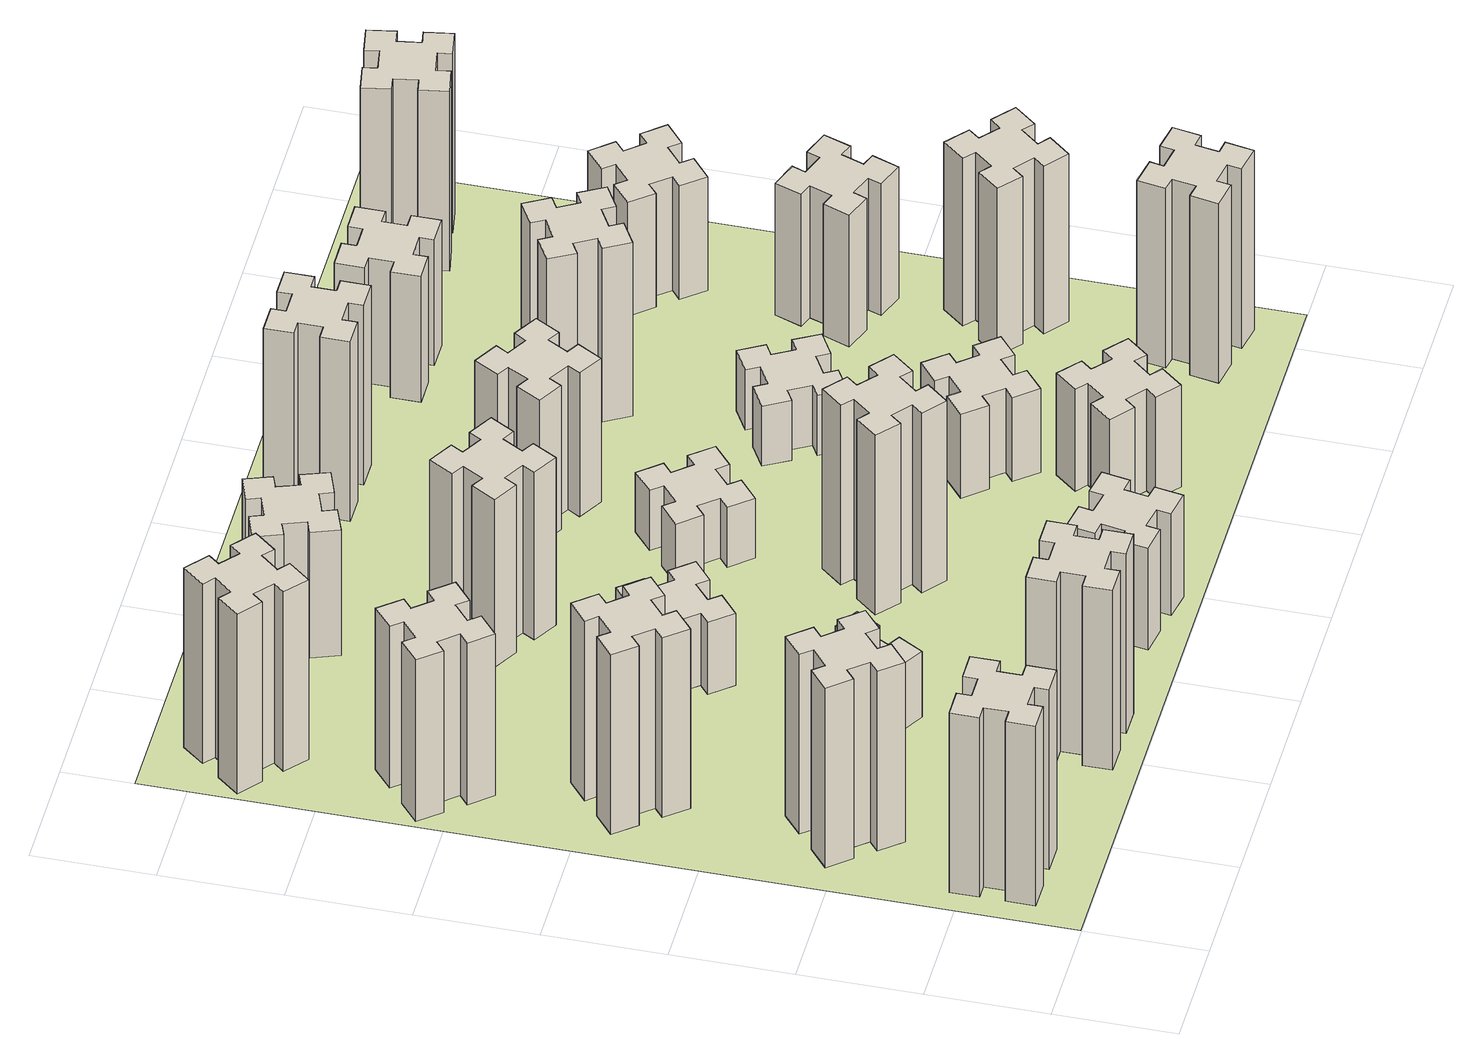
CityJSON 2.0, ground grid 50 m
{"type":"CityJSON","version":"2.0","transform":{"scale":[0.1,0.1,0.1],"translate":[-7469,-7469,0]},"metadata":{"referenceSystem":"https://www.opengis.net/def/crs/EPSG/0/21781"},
"CityObjects":{
"building1":{"type":"Building","attributes":{"class":"1000","function":"1000","usage":"1000","yearOfConstruction":2016,"roofType":"1000","measuredHeight":90,"storeysAboveGround":30,"storeysBelowGround":0},"geometry":[{"type":"Solid","lod":"1","boundaries":[[[[0,1,2,3,4,5,6,7,8,9,10,11,12,13,14,15,16,17,18,19]],[[17,16,20,21]],[[16,15,22,20]],[[15,14,23,22]],[[14,13,24,23]],[[13,12,25,24]],[[12,11,26,25]],[[11,10,27,26]],[[10,9,28,27]],[[9,8,29,28]],[[8,7,30,29]],[[7,6,31,30]],[[6,5,32,31]],[[5,4,33,32]],[[4,3,34,33]],[[3,2,35,34]],[[2,1,36,35]],[[1,0,37,36]],[[0,19,38,37]],[[19,18,39,38]],[[18,17,21,39]],[[24,25,26,27,28,29,30,31,32,33,34,35,36,37,38,39,21,20,22,23]]]]}]},
"building2":{"type":"Building","attributes":{"class":"1000","function":"1000","usage":"1000","yearOfConstruction":2016,"roofType":"1000","measuredHeight":90,"storeysAboveGround":30,"storeysBelowGround":0},"geometry":[{"type":"Solid","lod":"1","boundaries":[[[[40,41,42,43,44,45,46,47,48,49,50,51,52,53,54,55,56,57,58,59]],[[57,56,60,61]],[[56,55,62,60]],[[55,54,63,62]],[[54,53,64,63]],[[53,52,65,64]],[[52,51,66,65]],[[51,50,67,66]],[[50,49,68,67]],[[49,48,69,68]],[[48,47,70,69]],[[47,46,71,70]],[[46,45,72,71]],[[45,44,73,72]],[[44,43,74,73]],[[43,42,75,74]],[[42,41,76,75]],[[41,40,77,76]],[[40,59,78,77]],[[59,58,79,78]],[[58,57,61,79]],[[64,65,66,67,68,69,70,71,72,73,74,75,76,77,78,79,61,60,62,63]]]]}]},
"building3":{"type":"Building","attributes":{"class":"1000","function":"1000","usage":"1000","yearOfConstruction":2016,"roofType":"1000","measuredHeight":90,"storeysAboveGround":30,"storeysBelowGround":0},"geometry":[{"type":"Solid","lod":"1","boundaries":[[[[80,81,82,83,84,85,86,87,88,89,90,91,92,93,94,95,96,97,98,99]],[[97,96,100,101]],[[96,95,102,100]],[[95,94,103,102]],[[94,93,104,103]],[[93,92,105,104]],[[92,91,106,105]],[[91,90,107,106]],[[90,89,108,107]],[[89,88,109,108]],[[88,87,110,109]],[[87,86,111,110]],[[86,85,112,111]],[[85,84,113,112]],[[84,83,114,113]],[[83,82,115,114]],[[82,81,116,115]],[[81,80,117,116]],[[80,99,118,117]],[[99,98,119,118]],[[98,97,101,119]],[[104,105,106,107,108,109,110,111,112,113,114,115,116,117,118,119,101,100,102,103]]]]}]},
"building4":{"type":"Building","attributes":{"class":"1000","function":"1000","usage":"1000","yearOfConstruction":2016,"roofType":"1000","measuredHeight":81,"storeysAboveGround":30,"storeysBelowGround":0},"geometry":[{"type":"Solid","lod":"1","boundaries":[[[[120,121,122,123,124,125,126,127,128,129,130,131,132,133,134,135,136,137,138,139]],[[137,136,140,141]],[[136,135,142,140]],[[135,134,143,142]],[[134,133,144,143]],[[133,132,145,144]],[[132,131,146,145]],[[131,130,147,146]],[[130,129,148,147]],[[129,128,149,148]],[[128,127,150,149]],[[127,126,151,150]],[[126,125,152,151]],[[125,124,153,152]],[[124,123,154,153]],[[123,122,155,154]],[[122,121,156,155]],[[121,120,157,156]],[[120,139,158,157]],[[139,138,159,158]],[[138,137,141,159]],[[144,145,146,147,148,149,150,151,152,153,154,155,156,157,158,159,141,140,142,143]]]]}]},
"building5":{"type":"Building","attributes":{"class":"1000","function":"1000","usage":"1000","yearOfConstruction":2016,"roofType":"1000","measuredHeight":90,"storeysAboveGround":30,"storeysBelowGround":0},"geometry":[{"type":"Solid","lod":"1","boundaries":[[[[160,161,162,163,164,165,166,167,168,169,170,171,172,173,174,175,176,177,178,179]],[[177,176,180,181]],[[176,175,182,180]],[[175,174,183,182]],[[174,173,184,183]],[[173,172,185,184]],[[172,171,186,185]],[[171,170,187,186]],[[170,169,188,187]],[[169,168,189,188]],[[168,167,190,189]],[[167,166,191,190]],[[166,165,192,191]],[[165,164,193,192]],[[164,163,194,193]],[[163,162,195,194]],[[162,161,196,195]],[[161,160,197,196]],[[160,179,198,197]],[[179,178,199,198]],[[178,177,181,199]],[[184,185,186,187,188,189,190,191,192,193,194,195,196,197,198,199,181,180,182,183]]]]}]},
"building6":{"type":"Building","attributes":{"class":"1000","function":"1000","usage":"1000","yearOfConstruction":2016,"roofType":"1000","measuredHeight":90,"storeysAboveGround":30,"storeysBelowGround":0},"geometry":[{"type":"Solid","lod":"1","boundaries":[[[[200,201,202,203,204,205,206,207,208,209,210,211,212,213,214,215,216,217,218,219]],[[217,216,220,221]],[[216,215,222,220]],[[215,214,223,222]],[[214,213,224,223]],[[213,212,225,224]],[[212,211,226,225]],[[211,210,227,226]],[[210,209,228,227]],[[209,208,229,228]],[[208,207,230,229]],[[207,206,231,230]],[[206,205,232,231]],[[205,204,233,232]],[[204,203,234,233]],[[203,202,235,234]],[[202,201,236,235]],[[201,200,237,236]],[[200,219,238,237]],[[219,218,239,238]],[[218,217,221,239]],[[224,225,226,227,228,229,230,231,232,233,234,235,236,237,238,239,221,220,222,223]]]]}]},
"building7":{"type":"Building","attributes":{"class":"1000","function":"1000","usage":"1000","yearOfConstruction":2016,"roofType":"1000","measuredHeight":33,"storeysAboveGround":30,"storeysBelowGround":0},"geometry":[{"type":"Solid","lod":"1","boundaries":[[[[240,241,242,243,244,245,246,247,248,249,250,251,252,253,254,255,256,257,258,259]],[[257,256,260,261]],[[256,255,262,260]],[[255,254,263,262]],[[254,253,264,263]],[[253,252,265,264]],[[252,251,266,265]],[[251,250,267,266]],[[250,249,268,267]],[[249,248,269,268]],[[248,247,270,269]],[[247,246,271,270]],[[246,245,272,271]],[[245,244,273,272]],[[244,243,274,273]],[[243,242,275,274]],[[242,241,276,275]],[[241,240,277,276]],[[240,259,278,277]],[[259,258,279,278]],[[258,257,261,279]],[[264,265,266,267,268,269,270,271,272,273,274,275,276,277,278,279,261,260,262,263]]]]}]},
"building8":{"type":"Building","attributes":{"class":"1000","function":"1000","usage":"1000","yearOfConstruction":2016,"roofType":"1000","measuredHeight":36,"storeysAboveGround":30,"storeysBelowGround":0},"geometry":[{"type":"Solid","lod":"1","boundaries":[[[[280,281,282,283,284,285,286,287,288,289,290,291,292,293,294,295,296,297,298,299]],[[297,296,300,301]],[[296,295,302,300]],[[295,294,303,302]],[[294,293,304,303]],[[293,292,305,304]],[[292,291,306,305]],[[291,290,307,306]],[[290,289,308,307]],[[289,288,309,308]],[[288,287,310,309]],[[287,286,311,310]],[[286,285,312,311]],[[285,284,313,312]],[[284,283,314,313]],[[283,282,315,314]],[[282,281,316,315]],[[281,280,317,316]],[[280,299,318,317]],[[299,298,319,318]],[[298,297,301,319]],[[304,305,306,307,308,309,310,311,312,313,314,315,316,317,318,319,301,300,302,303]]]]}]},
"building9":{"type":"Building","attributes":{"class":"1000","function":"1000","usage":"1000","yearOfConstruction":2016,"roofType":"1000","measuredHeight":51,"storeysAboveGround":30,"storeysBelowGround":0},"geometry":[{"type":"Solid","lod":"1","boundaries":[[[[320,321,322,323,324,325,326,327,328,329,330,331,332,333,334,335,336,337,338,339]],[[337,336,340,341]],[[336,335,342,340]],[[335,334,343,342]],[[334,333,344,343]],[[333,332,345,344]],[[332,331,346,345]],[[331,330,347,346]],[[330,329,348,347]],[[329,328,349,348]],[[328,327,350,349]],[[327,326,351,350]],[[326,325,352,351]],[[325,324,353,352]],[[324,323,354,353]],[[323,322,355,354]],[[322,321,356,355]],[[321,320,357,356]],[[320,339,358,357]],[[339,338,359,358]],[[338,337,341,359]],[[344,345,346,347,348,349,350,351,352,353,354,355,356,357,358,359,341,340,342,343]]]]}]},
"building10":{"type":"Building","attributes":{"class":"1000","function":"1000","usage":"1000","yearOfConstruction":2016,"roofType":"1000","measuredHeight":84,"storeysAboveGround":30,"storeysBelowGround":0},"geometry":[{"type":"Solid","lod":"1","boundaries":[[[[360,361,362,363,364,365,366,367,368,369,370,371,372,373,374,375,376,377,378,379]],[[377,376,380,381]],[[376,375,382,380]],[[375,374,383,382]],[[374,373,384,383]],[[373,372,385,384]],[[372,371,386,385]],[[371,370,387,386]],[[370,369,388,387]],[[369,368,389,388]],[[368,367,390,389]],[[367,366,391,390]],[[366,365,392,391]],[[365,364,393,392]],[[364,363,394,393]],[[363,362,395,394]],[[362,361,396,395]],[[361,360,397,396]],[[360,379,398,397]],[[379,378,399,398]],[[378,377,381,399]],[[384,385,386,387,388,389,390,391,392,393,394,395,396,397,398,399,381,380,382,383]]]]}]},
"building11":{"type":"Building","attributes":{"class":"1000","function":"1000","usage":"1000","yearOfConstruction":2016,"roofType":"1000","measuredHeight":63,"storeysAboveGround":30,"storeysBelowGround":0},"geometry":[{"type":"Solid","lod":"1","boundaries":[[[[400,401,402,403,404,405,406,407,408,409,410,411,412,413,414,415,416,417,418,419]],[[417,416,420,421]],[[416,415,422,420]],[[415,414,423,422]],[[414,413,424,423]],[[413,412,425,424]],[[412,411,426,425]],[[411,410,427,426]],[[410,409,428,427]],[[409,408,429,428]],[[408,407,430,429]],[[407,406,431,430]],[[406,405,432,431]],[[405,404,433,432]],[[404,403,434,433]],[[403,402,435,434]],[[402,401,436,435]],[[401,400,437,436]],[[400,419,438,437]],[[419,418,439,438]],[[418,417,421,439]],[[424,425,426,427,428,429,430,431,432,433,434,435,436,437,438,439,421,420,422,423]]]]}]},
"building12":{"type":"Building","attributes":{"class":"1000","function":"1000","usage":"1000","yearOfConstruction":2016,"roofType":"1000","measuredHeight":90,"storeysAboveGround":30,"storeysBelowGround":0},"geometry":[{"type":"Solid","lod":"1","boundaries":[[[[440,441,442,443,444,445,446,447,448,449,450,451,452,453,454,455,456,457,458,459]],[[457,456,460,461]],[[456,455,462,460]],[[455,454,463,462]],[[454,453,464,463]],[[453,452,465,464]],[[452,451,466,465]],[[451,450,467,466]],[[450,449,468,467]],[[449,448,469,468]],[[448,447,470,469]],[[447,446,471,470]],[[446,445,472,471]],[[445,444,473,472]],[[444,443,474,473]],[[443,442,475,474]],[[442,441,476,475]],[[441,440,477,476]],[[440,459,478,477]],[[459,458,479,478]],[[458,457,461,479]],[[464,465,466,467,468,469,470,471,472,473,474,475,476,477,478,479,461,460,462,463]]]]}]},
"building13":{"type":"Building","attributes":{"class":"1000","function":"1000","usage":"1000","yearOfConstruction":2016,"roofType":"1000","measuredHeight":30,"storeysAboveGround":30,"storeysBelowGround":0},"geometry":[{"type":"Solid","lod":"1","boundaries":[[[[480,481,482,483,484,485,486,487,488,489,490,491,492,493,494,495,496,497,498,499]],[[497,496,500,501]],[[496,495,502,500]],[[495,494,503,502]],[[494,493,504,503]],[[493,492,505,504]],[[492,491,506,505]],[[491,490,507,506]],[[490,489,508,507]],[[489,488,509,508]],[[488,487,510,509]],[[487,486,511,510]],[[486,485,512,511]],[[485,484,513,512]],[[484,483,514,513]],[[483,482,515,514]],[[482,481,516,515]],[[481,480,517,516]],[[480,499,518,517]],[[499,498,519,518]],[[498,497,501,519]],[[504,505,506,507,508,509,510,511,512,513,514,515,516,517,518,519,501,500,502,503]]]]}]},
"building14":{"type":"Building","attributes":{"class":"1000","function":"1000","usage":"1000","yearOfConstruction":2016,"roofType":"1000","measuredHeight":72,"storeysAboveGround":30,"storeysBelowGround":0},"geometry":[{"type":"Solid","lod":"1","boundaries":[[[[520,521,522,523,524,525,526,527,528,529,530,531,532,533,534,535,536,537,538,539]],[[537,536,540,541]],[[536,535,542,540]],[[535,534,543,542]],[[534,533,544,543]],[[533,532,545,544]],[[532,531,546,545]],[[531,530,547,546]],[[530,529,548,547]],[[529,528,549,548]],[[528,527,550,549]],[[527,526,551,550]],[[526,525,552,551]],[[525,524,553,552]],[[524,523,554,553]],[[523,522,555,554]],[[522,521,556,555]],[[521,520,557,556]],[[520,539,558,557]],[[539,538,559,558]],[[538,537,541,559]],[[544,545,546,547,548,549,550,551,552,553,554,555,556,557,558,559,541,540,542,543]]]]}]},
"building15":{"type":"Building","attributes":{"class":"1000","function":"1000","usage":"1000","yearOfConstruction":2016,"roofType":"1000","measuredHeight":51,"storeysAboveGround":30,"storeysBelowGround":0},"geometry":[{"type":"Solid","lod":"1","boundaries":[[[[560,561,562,563,564,565,566,567,568,569,570,571,572,573,574,575,576,577,578,579]],[[577,576,580,581]],[[576,575,582,580]],[[575,574,583,582]],[[574,573,584,583]],[[573,572,585,584]],[[572,571,586,585]],[[571,570,587,586]],[[570,569,588,587]],[[569,568,589,588]],[[568,567,590,589]],[[567,566,591,590]],[[566,565,592,591]],[[565,564,593,592]],[[564,563,594,593]],[[563,562,595,594]],[[562,561,596,595]],[[561,560,597,596]],[[560,579,598,597]],[[579,578,599,598]],[[578,577,581,599]],[[584,585,586,587,588,589,590,591,592,593,594,595,596,597,598,599,581,580,582,583]]]]}]},
"building16":{"type":"Building","attributes":{"class":"1000","function":"1000","usage":"1000","yearOfConstruction":2016,"roofType":"1000","measuredHeight":90,"storeysAboveGround":30,"storeysBelowGround":0},"geometry":[{"type":"Solid","lod":"1","boundaries":[[[[600,601,602,603,604,605,606,607,608,609,610,611,612,613,614,615,616,617,618,619]],[[617,616,620,621]],[[616,615,622,620]],[[615,614,623,622]],[[614,613,624,623]],[[613,612,625,624]],[[612,611,626,625]],[[611,610,627,626]],[[610,609,628,627]],[[609,608,629,628]],[[608,607,630,629]],[[607,606,631,630]],[[606,605,632,631]],[[605,604,633,632]],[[604,603,634,633]],[[603,602,635,634]],[[602,601,636,635]],[[601,600,637,636]],[[600,619,638,637]],[[619,618,639,638]],[[618,617,621,639]],[[624,625,626,627,628,629,630,631,632,633,634,635,636,637,638,639,621,620,622,623]]]]}]},
"building17":{"type":"Building","attributes":{"class":"1000","function":"1000","usage":"1000","yearOfConstruction":2016,"roofType":"1000","measuredHeight":42,"storeysAboveGround":30,"storeysBelowGround":0},"geometry":[{"type":"Solid","lod":"1","boundaries":[[[[640,641,642,643,644,645,646,647,648,649,650,651,652,653,654,655,656,657,658,659]],[[657,656,660,661]],[[656,655,662,660]],[[655,654,663,662]],[[654,653,664,663]],[[653,652,665,664]],[[652,651,666,665]],[[651,650,667,666]],[[650,649,668,667]],[[649,648,669,668]],[[648,647,670,669]],[[647,646,671,670]],[[646,645,672,671]],[[645,644,673,672]],[[644,643,674,673]],[[643,642,675,674]],[[642,641,676,675]],[[641,640,677,676]],[[640,659,678,677]],[[659,658,679,678]],[[658,657,661,679]],[[664,665,666,667,668,669,670,671,672,673,674,675,676,677,678,679,661,660,662,663]]]]}]},
"building18":{"type":"Building","attributes":{"class":"1000","function":"1000","usage":"1000","yearOfConstruction":2016,"roofType":"1000","measuredHeight":30,"storeysAboveGround":30,"storeysBelowGround":0},"geometry":[{"type":"Solid","lod":"1","boundaries":[[[[680,681,682,683,684,685,686,687,688,689,690,691,692,693,694,695,696,697,698,699]],[[697,696,700,701]],[[696,695,702,700]],[[695,694,703,702]],[[694,693,704,703]],[[693,692,705,704]],[[692,691,706,705]],[[691,690,707,706]],[[690,689,708,707]],[[689,688,709,708]],[[688,687,710,709]],[[687,686,711,710]],[[686,685,712,711]],[[685,684,713,712]],[[684,683,714,713]],[[683,682,715,714]],[[682,681,716,715]],[[681,680,717,716]],[[680,699,718,717]],[[699,698,719,718]],[[698,697,701,719]],[[704,705,706,707,708,709,710,711,712,713,714,715,716,717,718,719,701,700,702,703]]]]}]},
"building19":{"type":"Building","attributes":{"class":"1000","function":"1000","usage":"1000","yearOfConstruction":2016,"roofType":"1000","measuredHeight":87,"storeysAboveGround":30,"storeysBelowGround":0},"geometry":[{"type":"Solid","lod":"1","boundaries":[[[[720,721,722,723,724,725,726,727,728,729,730,731,732,733,734,735,736,737,738,739]],[[737,736,740,741]],[[736,735,742,740]],[[735,734,743,742]],[[734,733,744,743]],[[733,732,745,744]],[[732,731,746,745]],[[731,730,747,746]],[[730,729,748,747]],[[729,728,749,748]],[[728,727,750,749]],[[727,726,751,750]],[[726,725,752,751]],[[725,724,753,752]],[[724,723,754,753]],[[723,722,755,754]],[[722,721,756,755]],[[721,720,757,756]],[[720,739,758,757]],[[739,738,759,758]],[[738,737,741,759]],[[744,745,746,747,748,749,750,751,752,753,754,755,756,757,758,759,741,740,742,743]]]]}]},
"building20":{"type":"Building","attributes":{"class":"1000","function":"1000","usage":"1000","yearOfConstruction":2016,"roofType":"1000","measuredHeight":90,"storeysAboveGround":30,"storeysBelowGround":0},"geometry":[{"type":"Solid","lod":"1","boundaries":[[[[760,761,762,763,764,765,766,767,768,769,770,771,772,773,774,775,776,777,778,779]],[[777,776,780,781]],[[776,775,782,780]],[[775,774,783,782]],[[774,773,784,783]],[[773,772,785,784]],[[772,771,786,785]],[[771,770,787,786]],[[770,769,788,787]],[[769,768,789,788]],[[768,767,790,789]],[[767,766,791,790]],[[766,765,792,791]],[[765,764,793,792]],[[764,763,794,793]],[[763,762,795,794]],[[762,761,796,795]],[[761,760,797,796]],[[760,779,798,797]],[[779,778,799,798]],[[778,777,781,799]],[[784,785,786,787,788,789,790,791,792,793,794,795,796,797,798,799,781,780,782,783]]]]}]},
"building21":{"type":"Building","attributes":{"class":"1000","function":"1000","usage":"1000","yearOfConstruction":2016,"roofType":"1000","measuredHeight":63,"storeysAboveGround":30,"storeysBelowGround":0},"geometry":[{"type":"Solid","lod":"1","boundaries":[[[[800,801,802,803,804,805,806,807,808,809,810,811,812,813,814,815,816,817,818,819]],[[817,816,820,821]],[[816,815,822,820]],[[815,814,823,822]],[[814,813,824,823]],[[813,812,825,824]],[[812,811,826,825]],[[811,810,827,826]],[[810,809,828,827]],[[809,808,829,828]],[[808,807,830,829]],[[807,806,831,830]],[[806,805,832,831]],[[805,804,833,832]],[[804,803,834,833]],[[803,802,835,834]],[[802,801,836,835]],[[801,800,837,836]],[[800,819,838,837]],[[819,818,839,838]],[[818,817,821,839]],[[824,825,826,827,828,829,830,831,832,833,834,835,836,837,838,839,821,820,822,823]]]]}]},
"building22":{"type":"Building","attributes":{"class":"1000","function":"1000","usage":"1000","yearOfConstruction":2016,"roofType":"1000","measuredHeight":84,"storeysAboveGround":30,"storeysBelowGround":0},"geometry":[{"type":"Solid","lod":"1","boundaries":[[[[840,841,842,843,844,845,846,847,848,849,850,851,852,853,854,855,856,857,858,859]],[[857,856,860,861]],[[856,855,862,860]],[[855,854,863,862]],[[854,853,864,863]],[[853,852,865,864]],[[852,851,866,865]],[[851,850,867,866]],[[850,849,868,867]],[[849,848,869,868]],[[848,847,870,869]],[[847,846,871,870]],[[846,845,872,871]],[[845,844,873,872]],[[844,843,874,873]],[[843,842,875,874]],[[842,841,876,875]],[[841,840,877,876]],[[840,859,878,877]],[[859,858,879,878]],[[858,857,861,879]],[[864,865,866,867,868,869,870,871,872,873,874,875,876,877,878,879,861,860,862,863]]]]}]},
"building23":{"type":"Building","attributes":{"class":"1000","function":"1000","usage":"1000","yearOfConstruction":2016,"roofType":"1000","measuredHeight":66,"storeysAboveGround":30,"storeysBelowGround":0},"geometry":[{"type":"Solid","lod":"1","boundaries":[[[[880,881,882,883,884,885,886,887,888,889,890,891,892,893,894,895,896,897,898,899]],[[897,896,900,901]],[[896,895,902,900]],[[895,894,903,902]],[[894,893,904,903]],[[893,892,905,904]],[[892,891,906,905]],[[891,890,907,906]],[[890,889,908,907]],[[889,888,909,908]],[[888,887,910,909]],[[887,886,911,910]],[[886,885,912,911]],[[885,884,913,912]],[[884,883,914,913]],[[883,882,915,914]],[[882,881,916,915]],[[881,880,917,916]],[[880,899,918,917]],[[899,898,919,918]],[[898,897,901,919]],[[904,905,906,907,908,909,910,911,912,913,914,915,916,917,918,919,901,900,902,903]]]]}]},
"building24":{"type":"Building","attributes":{"class":"1000","function":"1000","usage":"1000","yearOfConstruction":2016,"roofType":"1000","measuredHeight":57,"storeysAboveGround":30,"storeysBelowGround":0},"geometry":[{"type":"Solid","lod":"1","boundaries":[[[[920,921,922,923,924,925,926,927,928,929,930,931,932,933,934,935,936,937,938,939]],[[937,936,940,941]],[[936,935,942,940]],[[935,934,943,942]],[[934,933,944,943]],[[933,932,945,944]],[[932,931,946,945]],[[931,930,947,946]],[[930,929,948,947]],[[929,928,949,948]],[[928,927,950,949]],[[927,926,951,950]],[[926,925,952,951]],[[925,924,953,952]],[[924,923,954,953]],[[923,922,955,954]],[[922,921,956,955]],[[921,920,957,956]],[[920,939,958,957]],[[939,938,959,958]],[[938,937,941,959]],[[944,945,946,947,948,949,950,951,952,953,954,955,956,957,958,959,941,940,942,943]]]]}]},
"building25":{"type":"Building","attributes":{"class":"1000","function":"1000","usage":"1000","yearOfConstruction":2016,"roofType":"1000","measuredHeight":90,"storeysAboveGround":30,"storeysBelowGround":0},"geometry":[{"type":"Solid","lod":"1","boundaries":[[[[960,961,962,963,964,965,966,967,968,969,970,971,972,973,974,975,976,977,978,979]],[[977,976,980,981]],[[976,975,982,980]],[[975,974,983,982]],[[974,973,984,983]],[[973,972,985,984]],[[972,971,986,985]],[[971,970,987,986]],[[970,969,988,987]],[[969,968,989,988]],[[968,967,990,989]],[[967,966,991,990]],[[966,965,992,991]],[[965,964,993,992]],[[964,963,994,993]],[[963,962,995,994]],[[962,961,996,995]],[[961,960,997,996]],[[960,979,998,997]],[[979,978,999,998]],[[978,977,981,999]],[[984,985,986,987,988,989,990,991,992,993,994,995,996,997,998,999,981,980,982,983]]]]}]},
"landuse1":{"type":"LandUse","attributes":{"name":"plot1","function":"1010"},"geometry":[{"type":"MultiSurface","lod":"1","boundaries":[[[1000,1001,1002,1003]]]}]}
},
"vertices":[
[165,425,0],[165,325,0],[105,325,0],[105,205,0],[225,205,0],[225,265,0],[325,265,0],[325,205,0],[445,205,0],[445,325,0],[385,325,0],[385,425,0],[445,425,0],[445,545,0],[325,545,0],[325,485,0],[225,485,0],[225,545,0],[105,545,0],[105,425,0],[225,485,900],[225,545,900],[325,485,900],[325,545,900],[445,545,900],[445,425,900],[385,425,900],[385,325,900],[445,325,900],[445,205,900],[325,205,900],[325,265,900],[225,265,900],[225,205,900],[105,205,900],[105,325,900],[165,325,900],[165,425,900],[105,425,900],[105,545,900],
[492,1048,0],[427,1124,0],[473,1163,0],[396,1255,0],[304,1178,0],[343,1132,0],[266,1067,0],[228,1113,0],[136,1036,0],[213,944,0],[259,983,0],[323,906,0],[277,868,0],[354,776,0],[446,853,0],[408,899,0],[484,963,0],[523,917,0],[615,994,0],[538,1086,0],[484,963,900],[523,917,900],[408,899,900],[446,853,900],[354,776,900],[277,868,900],[323,906,900],[259,983,900],[213,944,900],[136,1036,900],[228,1113,900],[266,1067,900],[343,1132,900],[304,1178,900],[396,1255,900],[473,1163,900],[427,1124,900],[492,1048,900],[538,1086,900],[615,994,900],
[492,1888,0],[427,1964,0],[473,2003,0],[396,2095,0],[304,2018,0],[343,1972,0],[266,1907,0],[228,1953,0],[136,1876,0],[213,1784,0],[259,1823,0],[323,1746,0],[277,1708,0],[354,1616,0],[446,1693,0],[408,1739,0],[484,1803,0],[523,1757,0],[615,1834,0],[538,1926,0],[484,1803,900],[523,1757,900],[408,1739,900],[446,1693,900],[354,1616,900],[277,1708,900],[323,1746,900],[259,1823,900],[213,1784,900],[136,1876,900],[228,1953,900],[266,1907,900],[343,1972,900],[304,2018,900],[396,2095,900],[473,2003,900],[427,1964,900],[492,1888,900],[538,1926,900],[615,1834,900],
[243,2712,0],[166,2647,0],[128,2693,0],[36,2616,0],[113,2524,0],[159,2563,0],[223,2486,0],[177,2448,0],[254,2356,0],[346,2433,0],[308,2479,0],[384,2543,0],[423,2497,0],[515,2574,0],[438,2666,0],[392,2628,0],[327,2704,0],[373,2743,0],[296,2835,0],[204,2758,0],[327,2704,810],[373,2743,810],[392,2628,810],[438,2666,810],[515,2574,810],[423,2497,810],[384,2543,810],[308,2479,810],[346,2433,810],[254,2356,810],[177,2448,810],[223,2486,810],[159,2563,810],[113,2524,810],[36,2616,810],[128,2693,810],[166,2647,810],[243,2712,810],[204,2758,810],[296,2835,810],
[1225,225,0],[1225,325,0],[1285,325,0],[1285,445,0],[1165,445,0],[1165,385,0],[1065,385,0],[1065,445,0],[945,445,0],[945,325,0],[1005,325,0],[1005,225,0],[945,225,0],[945,105,0],[1065,105,0],[1065,165,0],[1165,165,0],[1165,105,0],[1285,105,0],[1285,225,0],[1165,165,900],[1165,105,900],[1065,165,900],[1065,105,900],[945,105,900],[945,225,900],[1005,225,900],[1005,325,900],[945,325,900],[945,445,900],[1065,445,900],[1065,385,900],[1165,385,900],[1165,445,900],[1285,445,900],[1285,325,900],[1225,325,900],[1225,225,900],[1285,225,900],[1285,105,900],
[384,3387,0],[308,3452,0],[346,3498,0],[254,3575,0],[177,3483,0],[223,3444,0],[159,3368,0],[113,3406,0],[36,3314,0],[128,3237,0],[166,3283,0],[243,3219,0],[204,3173,0],[296,3096,0],[373,3188,0],[327,3226,0],[392,3303,0],[438,3264,0],[515,3356,0],[423,3433,0],[392,3303,900],[438,3264,900],[327,3226,900],[373,3188,900],[296,3096,900],[204,3173,900],[243,3219,900],[166,3283,900],[128,3237,900],[36,3314,900],[113,3406,900],[159,3368,900],[223,3444,900],[177,3483,900],[254,3575,900],[346,3498,900],[308,3452,900],[384,3387,900],[423,3433,900],[515,3356,900],
[1086,1017,0],[1136,1104,0],[1188,1074,0],[1248,1178,0],[1144,1238,0],[1114,1186,0],[1027,1236,0],[1057,1288,0],[953,1348,0],[893,1244,0],[945,1214,0],[895,1127,0],[843,1157,0],[783,1053,0],[887,993,0],[917,1045,0],[1004,995,0],[974,943,0],[1078,883,0],[1138,987,0],[1004,995,330],[974,943,330],[917,1045,330],[887,993,330],[783,1053,330],[843,1157,330],[895,1127,330],[945,1214,330],[893,1244,330],[953,1348,330],[1057,1288,330],[1027,1236,330],[1114,1186,330],[1144,1238,330],[1248,1178,330],[1188,1074,330],[1136,1104,330],[1086,1017,330],[1138,987,330],[1078,883,330],
[1083,1972,0],[1006,1907,0],[968,1953,0],[876,1876,0],[953,1784,0],[999,1823,0],[1063,1746,0],[1017,1708,0],[1094,1616,0],[1186,1693,0],[1148,1739,0],[1224,1803,0],[1263,1757,0],[1355,1834,0],[1278,1926,0],[1232,1888,0],[1167,1964,0],[1213,2003,0],[1136,2095,0],[1044,2018,0],[1167,1964,360],[1213,2003,360],[1232,1888,360],[1278,1926,360],[1355,1834,360],[1263,1757,360],[1224,1803,360],[1148,1739,360],[1186,1693,360],[1094,1616,360],[1017,1708,360],[1063,1746,360],[999,1823,360],[953,1784,360],[876,1876,360],[968,1953,360],[1006,1907,360],[1083,1972,360],[1044,2018,360],[1136,2095,360],
[1756,344,0],[1738,245,0],[1679,256,0],[1658,137,0],[1777,117,0],[1787,176,0],[1885,158,0],[1875,99,0],[1993,78,0],[2014,197,0],[1955,207,0],[1972,305,0],[2031,295,0],[2052,413,0],[1934,434,0],[1924,375,0],[1825,392,0],[1836,451,0],[1717,472,0],[1697,354,0],[1825,392,510],[1836,451,510],[1924,375,510],[1934,434,510],[2052,413,510],[2031,295,510],[1972,305,510],[1955,207,510],[2014,197,510],[1993,78,510],[1875,99,510],[1885,158,510],[1787,176,510],[1777,117,510],[1658,137,510],[1679,256,510],[1738,245,510],[1756,344,510],[1697,354,510],[1717,472,510],
[1117,2525,0],[1204,2475,0],[1174,2423,0],[1278,2363,0],[1338,2467,0],[1286,2497,0],[1336,2584,0],[1388,2554,0],[1448,2658,0],[1344,2718,0],[1314,2666,0],[1227,2716,0],[1257,2768,0],[1153,2828,0],[1093,2724,0],[1145,2694,0],[1095,2607,0],[1043,2637,0],[983,2533,0],[1087,2473,0],[1095,2607,840],[1043,2637,840],[1145,2694,840],[1093,2724,840],[1153,2828,840],[1257,2768,840],[1227,2716,840],[1314,2666,840],[1344,2718,840],[1448,2658,840],[1388,2554,840],[1336,2584,840],[1286,2497,840],[1338,2467,840],[1278,2363,840],[1174,2423,840],[1204,2475,840],[1117,2525,840],[1087,2473,840],[983,2533,840],
[1025,3456,0],[931,3422,0],[910,3478,0],[797,3437,0],[839,3324,0],[895,3345,0],[929,3251,0],[873,3230,0],[914,3117,0],[1027,3159,0],[1006,3215,0],[1100,3249,0],[1120,3193,0],[1233,3234,0],[1192,3347,0],[1136,3326,0],[1102,3420,0],[1158,3440,0],[1117,3553,0],[1004,3512,0],[1102,3420,630],[1158,3440,630],[1136,3326,630],[1192,3347,630],[1233,3234,630],[1120,3193,630],[1100,3249,630],[1006,3215,630],[1027,3159,630],[914,3117,630],[873,3230,630],[929,3251,630],[895,3345,630],[839,3324,630],[797,3437,630],[910,3478,630],[931,3422,630],[1025,3456,630],[1004,3512,630],[1117,3553,630],
[1803,1324,0],[1739,1248,0],[1693,1286,0],[1616,1194,0],[1708,1117,0],[1746,1163,0],[1823,1099,0],[1784,1053,0],[1876,976,0],[1953,1068,0],[1907,1106,0],[1972,1183,0],[2018,1144,0],[2095,1236,0],[2003,1313,0],[1964,1267,0],[1888,1332,0],[1926,1378,0],[1834,1455,0],[1757,1363,0],[1888,1332,900],[1926,1378,900],[1964,1267,900],[2003,1313,900],[2095,1236,900],[2018,1144,900],[1972,1183,900],[1907,1106,900],[1953,1068,900],[1876,976,900],[1784,1053,900],[1823,1099,900],[1746,1163,900],[1708,1117,900],[1616,1194,900],[1693,1286,900],[1739,1248,900],[1803,1324,900],[1757,1363,900],[1834,1455,900],
[1972,1988,0],[1907,2064,0],[1953,2103,0],[1876,2195,0],[1784,2118,0],[1823,2072,0],[1746,2007,0],[1708,2053,0],[1616,1976,0],[1693,1884,0],[1739,1923,0],[1803,1846,0],[1757,1808,0],[1834,1716,0],[1926,1793,0],[1888,1839,0],[1964,1903,0],[2003,1857,0],[2095,1934,0],[2018,2026,0],[1964,1903,300],[2003,1857,300],[1888,1839,300],[1926,1793,300],[1834,1716,300],[1757,1808,300],[1803,1846,300],[1739,1923,300],[1693,1884,300],[1616,1976,300],[1708,2053,300],[1746,2007,300],[1823,2072,300],[1784,2118,300],[1876,2195,300],[1953,2103,300],[1907,2064,300],[1972,1988,300],[2018,2026,300],[2095,1934,300],
[2026,2497,0],[2076,2584,0],[2128,2554,0],[2188,2658,0],[2084,2718,0],[2054,2666,0],[1967,2716,0],[1997,2768,0],[1893,2828,0],[1833,2724,0],[1885,2694,0],[1835,2607,0],[1783,2637,0],[1723,2533,0],[1827,2473,0],[1857,2525,0],[1944,2475,0],[1914,2423,0],[2018,2363,0],[2078,2467,0],[1944,2475,720],[1914,2423,720],[1857,2525,720],[1827,2473,720],[1723,2533,720],[1783,2637,720],[1835,2607,720],[1885,2694,720],[1833,2724,720],[1893,2828,720],[1997,2768,720],[1967,2716,720],[2054,2666,720],[2084,2718,720],[2188,2658,720],[2128,2554,720],[2076,2584,720],[2026,2497,720],[2078,2467,720],[2018,2363,720],
[2486,423,0],[2563,359,0],[2524,313,0],[2616,236,0],[2693,328,0],[2647,366,0],[2712,443,0],[2758,404,0],[2835,496,0],[2743,573,0],[2704,527,0],[2628,592,0],[2666,638,0],[2574,715,0],[2497,623,0],[2543,584,0],[2479,508,0],[2433,546,0],[2356,454,0],[2448,377,0],[2479,508,510],[2433,546,510],[2543,584,510],[2497,623,510],[2574,715,510],[2666,638,510],[2628,592,510],[2704,527,510],[2743,573,510],[2835,496,510],[2758,404,510],[2712,443,510],[2647,366,510],[2693,328,510],[2616,236,510],[2524,313,510],[2563,359,510],[2486,423,510],[2448,377,510],[2356,454,510],
[1965,3385,0],[1965,3485,0],[2025,3485,0],[2025,3605,0],[1905,3605,0],[1905,3545,0],[1805,3545,0],[1805,3605,0],[1685,3605,0],[1685,3485,0],[1745,3485,0],[1745,3385,0],[1685,3385,0],[1685,3265,0],[1805,3265,0],[1805,3325,0],[1905,3325,0],[1905,3265,0],[2025,3265,0],[2025,3385,0],[1905,3325,900],[1905,3265,900],[1805,3325,900],[1805,3265,900],[1685,3265,900],[1685,3385,900],[1745,3385,900],[1745,3485,900],[1685,3485,900],[1685,3605,900],[1805,3605,900],[1805,3545,900],[1905,3545,900],[1905,3605,900],[2025,3605,900],[2025,3485,900],[1965,3485,900],[1965,3385,900],[2025,3385,900],[2025,3265,900],
[2563,1132,0],[2486,1067,0],[2448,1113,0],[2356,1036,0],[2433,944,0],[2479,983,0],[2543,906,0],[2497,868,0],[2574,776,0],[2666,853,0],[2628,899,0],[2704,963,0],[2743,917,0],[2835,994,0],[2758,1086,0],[2712,1048,0],[2647,1124,0],[2693,1163,0],[2616,1255,0],[2524,1178,0],[2647,1124,420],[2693,1163,420],[2712,1048,420],[2758,1086,420],[2835,994,420],[2743,917,420],[2704,963,420],[2628,899,420],[2666,853,420],[2574,776,420],[2497,868,420],[2543,906,420],[2479,983,420],[2433,944,420],[2356,1036,420],[2448,1113,420],[2486,1067,420],[2563,1132,420],[2524,1178,420],[2616,1255,420],
[2475,1744,0],[2525,1657,0],[2473,1627,0],[2533,1523,0],[2637,1583,0],[2607,1635,0],[2694,1685,0],[2724,1633,0],[2828,1693,0],[2768,1797,0],[2716,1767,0],[2666,1854,0],[2718,1884,0],[2658,1988,0],[2554,1928,0],[2584,1876,0],[2497,1826,0],[2467,1878,0],[2363,1818,0],[2423,1714,0],[2497,1826,300],[2467,1878,300],[2584,1876,300],[2554,1928,300],[2658,1988,300],[2718,1884,300],[2666,1854,300],[2716,1767,300],[2768,1797,300],[2828,1693,300],[2724,1633,300],[2694,1685,300],[2607,1635,300],[2637,1583,300],[2533,1523,300],[2473,1627,300],[2525,1657,300],[2475,1744,300],[2423,1714,300],[2363,1818,300],
[2475,2584,0],[2525,2497,0],[2473,2467,0],[2533,2363,0],[2637,2423,0],[2607,2475,0],[2694,2525,0],[2724,2473,0],[2828,2533,0],[2768,2637,0],[2716,2607,0],[2666,2694,0],[2718,2724,0],[2658,2828,0],[2554,2768,0],[2584,2716,0],[2497,2666,0],[2467,2718,0],[2363,2658,0],[2423,2554,0],[2497,2666,870],[2467,2718,870],[2584,2716,870],[2554,2768,870],[2658,2828,870],[2718,2724,870],[2666,2694,870],[2716,2607,870],[2768,2637,870],[2828,2533,870],[2724,2473,870],[2694,2525,870],[2607,2475,870],[2637,2423,870],[2533,2363,870],[2473,2467,870],[2525,2497,870],[2475,2584,870],[2423,2554,870],[2363,2658,870],
[3504,475,0],[3405,492,0],[3416,551,0],[3297,572,0],[3277,454,0],[3336,444,0],[3318,345,0],[3259,356,0],[3238,237,0],[3357,217,0],[3367,276,0],[3465,258,0],[3455,199,0],[3573,178,0],[3594,297,0],[3535,307,0],[3552,405,0],[3611,395,0],[3632,513,0],[3514,534,0],[3552,405,900],[3611,395,900],[3535,307,900],[3594,297,900],[3573,178,900],[3455,199,900],[3465,258,900],[3367,276,900],[3357,217,900],[3238,237,900],[3259,356,900],[3318,345,900],[3336,444,900],[3277,454,900],[3297,572,900],[3416,551,900],[3405,492,900],[3504,475,900],[3514,534,900],[3632,513,900],
[2485,3385,0],[2485,3285,0],[2425,3285,0],[2425,3165,0],[2545,3165,0],[2545,3225,0],[2645,3225,0],[2645,3165,0],[2765,3165,0],[2765,3285,0],[2705,3285,0],[2705,3385,0],[2765,3385,0],[2765,3505,0],[2645,3505,0],[2645,3445,0],[2545,3445,0],[2545,3505,0],[2425,3505,0],[2425,3385,0],[2545,3445,630],[2545,3505,630],[2645,3445,630],[2645,3505,630],[2765,3505,630],[2765,3385,630],[2705,3385,630],[2705,3285,630],[2765,3285,630],[2765,3165,630],[2645,3165,630],[2645,3225,630],[2545,3225,630],[2545,3165,630],[2425,3165,630],[2425,3285,630],[2485,3285,630],[2485,3385,630],[2425,3385,630],[2425,3505,630],
[3487,1006,0],[3552,1083,0],[3598,1044,0],[3675,1136,0],[3583,1213,0],[3544,1167,0],[3468,1232,0],[3506,1278,0],[3414,1355,0],[3337,1263,0],[3383,1224,0],[3319,1148,0],[3273,1186,0],[3196,1094,0],[3288,1017,0],[3326,1063,0],[3403,999,0],[3364,953,0],[3456,876,0],[3533,968,0],[3403,999,840],[3364,953,840],[3326,1063,840],[3288,1017,840],[3196,1094,840],[3273,1186,840],[3319,1148,840],[3383,1224,840],[3337,1263,840],[3414,1355,840],[3506,1278,840],[3468,1232,840],[3544,1167,840],[3583,1213,840],[3675,1136,840],[3598,1044,840],[3552,1083,840],[3487,1006,840],[3533,968,840],[3456,876,840],
[3420,1842,0],[3326,1876,0],[3347,1932,0],[3234,1973,0],[3193,1860,0],[3249,1840,0],[3215,1746,0],[3159,1767,0],[3117,1654,0],[3230,1613,0],[3251,1669,0],[3345,1635,0],[3324,1579,0],[3437,1537,0],[3478,1650,0],[3422,1671,0],[3456,1765,0],[3512,1744,0],[3553,1857,0],[3440,1898,0],[3456,1765,660],[3512,1744,660],[3422,1671,660],[3478,1650,660],[3437,1537,660],[3324,1579,660],[3345,1635,660],[3251,1669,660],[3230,1613,660],[3117,1654,660],[3159,1767,660],[3215,1746,660],[3249,1840,660],[3193,1860,660],[3234,1973,660],[3347,1932,660],[3326,1876,660],[3420,1842,660],[3440,1898,660],[3553,1857,660],
[3219,2463,0],[3283,2386,0],[3237,2348,0],[3314,2256,0],[3406,2333,0],[3368,2379,0],[3444,2443,0],[3483,2397,0],[3575,2474,0],[3498,2566,0],[3452,2528,0],[3387,2604,0],[3433,2643,0],[3356,2735,0],[3264,2658,0],[3303,2612,0],[3226,2547,0],[3188,2593,0],[3096,2516,0],[3173,2424,0],[3226,2547,570],[3188,2593,570],[3303,2612,570],[3264,2658,570],[3356,2735,570],[3433,2643,570],[3387,2604,570],[3452,2528,570],[3498,2566,570],[3575,2474,570],[3483,2397,570],[3444,2443,570],[3368,2379,570],[3406,2333,570],[3314,2256,570],[3237,2348,570],[3283,2386,570],[3219,2463,570],[3173,2424,570],[3096,2516,570],
[3218,3465,0],[3236,3367,0],[3177,3357,0],[3197,3238,0],[3316,3259,0],[3305,3318,0],[3404,3336,0],[3414,3277,0],[3532,3297,0],[3511,3416,0],[3452,3405,0],[3435,3504,0],[3494,3514,0],[3473,3632,0],[3355,3611,0],[3365,3552,0],[3267,3535,0],[3257,3594,0],[3138,3573,0],[3159,3455,0],[3267,3535,900],[3257,3594,900],[3365,3552,900],[3355,3611,900],[3473,3632,900],[3494,3514,900],[3435,3504,900],[3452,3405,900],[3511,3416,900],[3532,3297,900],[3414,3277,900],[3404,3336,900],[3305,3318,900],[3316,3259,900],[3197,3238,900],[3177,3357,900],[3236,3367,900],[3218,3465,900],[3159,3455,900],[3138,3573,900],
[5,3705,0],[3705,3705,0],[3705,5,0],[5,5,0]
]}
